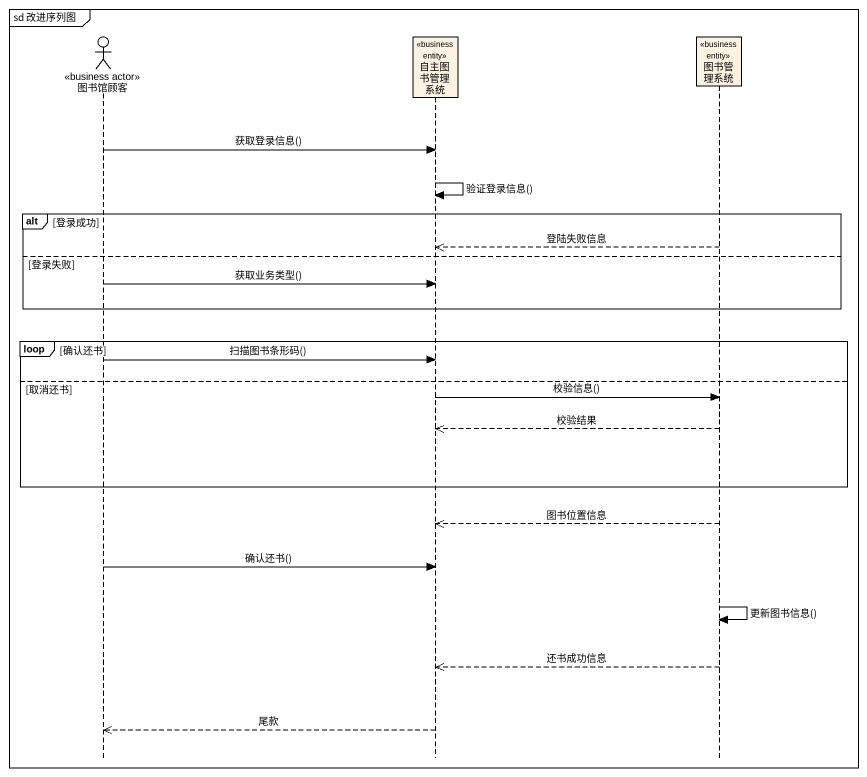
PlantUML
@startuml
mainframe sd 改进序列图
hide footbox
actor 图书馆顾客 <<business actor>>
participant 自主图书管理系统 <<business entity>>
participant 图书管理系统 <<business entity>>

图书馆顾客 -> 自主图书管理系统 : 获取登录信息()
自主图书管理系统 -> 自主图书管理系统 : 验证登录信息()
alt 登录成功
  图书管理系统 -->> 自主图书管理系统 : 登陆失败信息
else 登录失败
  图书馆顾客 -> 自主图书管理系统 : 获取业务类型()
end
loop 确认还书
  图书馆顾客 -> 自主图书管理系统 : 扫描图书条形码()
else 取消还书
  自主图书管理系统 -> 图书管理系统 : 校验信息()
  图书管理系统 -->> 自主图书管理系统 : 校验结果
end
图书管理系统 -->> 自主图书管理系统 : 图书位置信息
图书馆顾客 -> 自主图书管理系统 : 确认还书()
图书管理系统 -> 图书管理系统 : 更新图书信息()
图书管理系统 -->> 自主图书管理系统 : 还书成功信息
自主图书管理系统 -->> 图书馆顾客 : 尾款
@enduml
